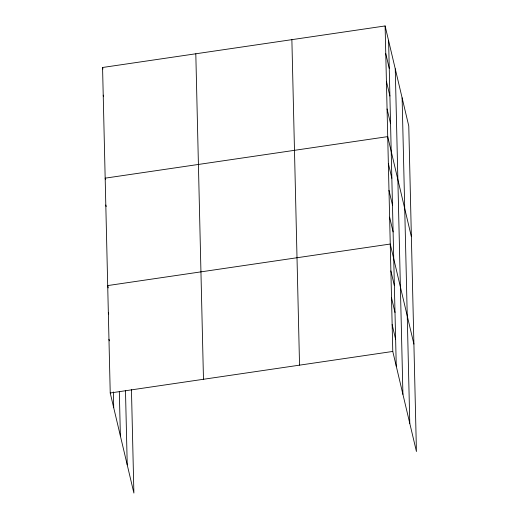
<?xml version="1.0" encoding="UTF-8"?>
<svg xmlns="http://www.w3.org/2000/svg" width="519" height="519" viewBox="0 0 519 519"><rect width="100%" height="100%" fill="white"/><g stroke="black" fill="none" stroke-linecap="round" stroke-linejoin="round"><path stroke-width="0.78" d="M131.45 389.587L133.889 493.05L110.229 392.987L102.567 67.489L385.111 25.95L408.771 126.013L416.433 451.511L392.779 351.447L385.111 25.95M110.229 392.987L392.779 351.447M385.766 53.619L389.25 68.365M386.415 81.282L389.905 96.034M387.07 108.951L390.554 123.704M411.372 236.683L387.719 136.62L105.175 178.16L105.539 179.71M388.355 163.472L391.839 178.225M388.984 190.324L392.474 205.076M389.62 217.182L393.104 231.928M413.903 344.097L390.249 244.034L107.705 285.573L108.25 287.902M390.878 270.886L394.369 285.638M391.514 297.737L394.998 312.49M392.143 324.596L395.634 339.342M102.567 67.489L102.937 69.046M103.223 95.159L103.586 96.709M105.805 205.011L106.174 206.568M108.335 312.425L108.705 313.982M108.971 339.277L109.334 340.834M402.115 97.857L409.776 423.355M395.257 68.852L402.919 394.349M388.601 40.703L396.263 366.193M291.873 39.658L299.541 365.155M195.806 53.781L203.474 379.279M125.481 390.658L127.233 464.894M119.331 391.663L120.376 435.889M113.35 391.942L113.719 407.739"/></g></svg>
